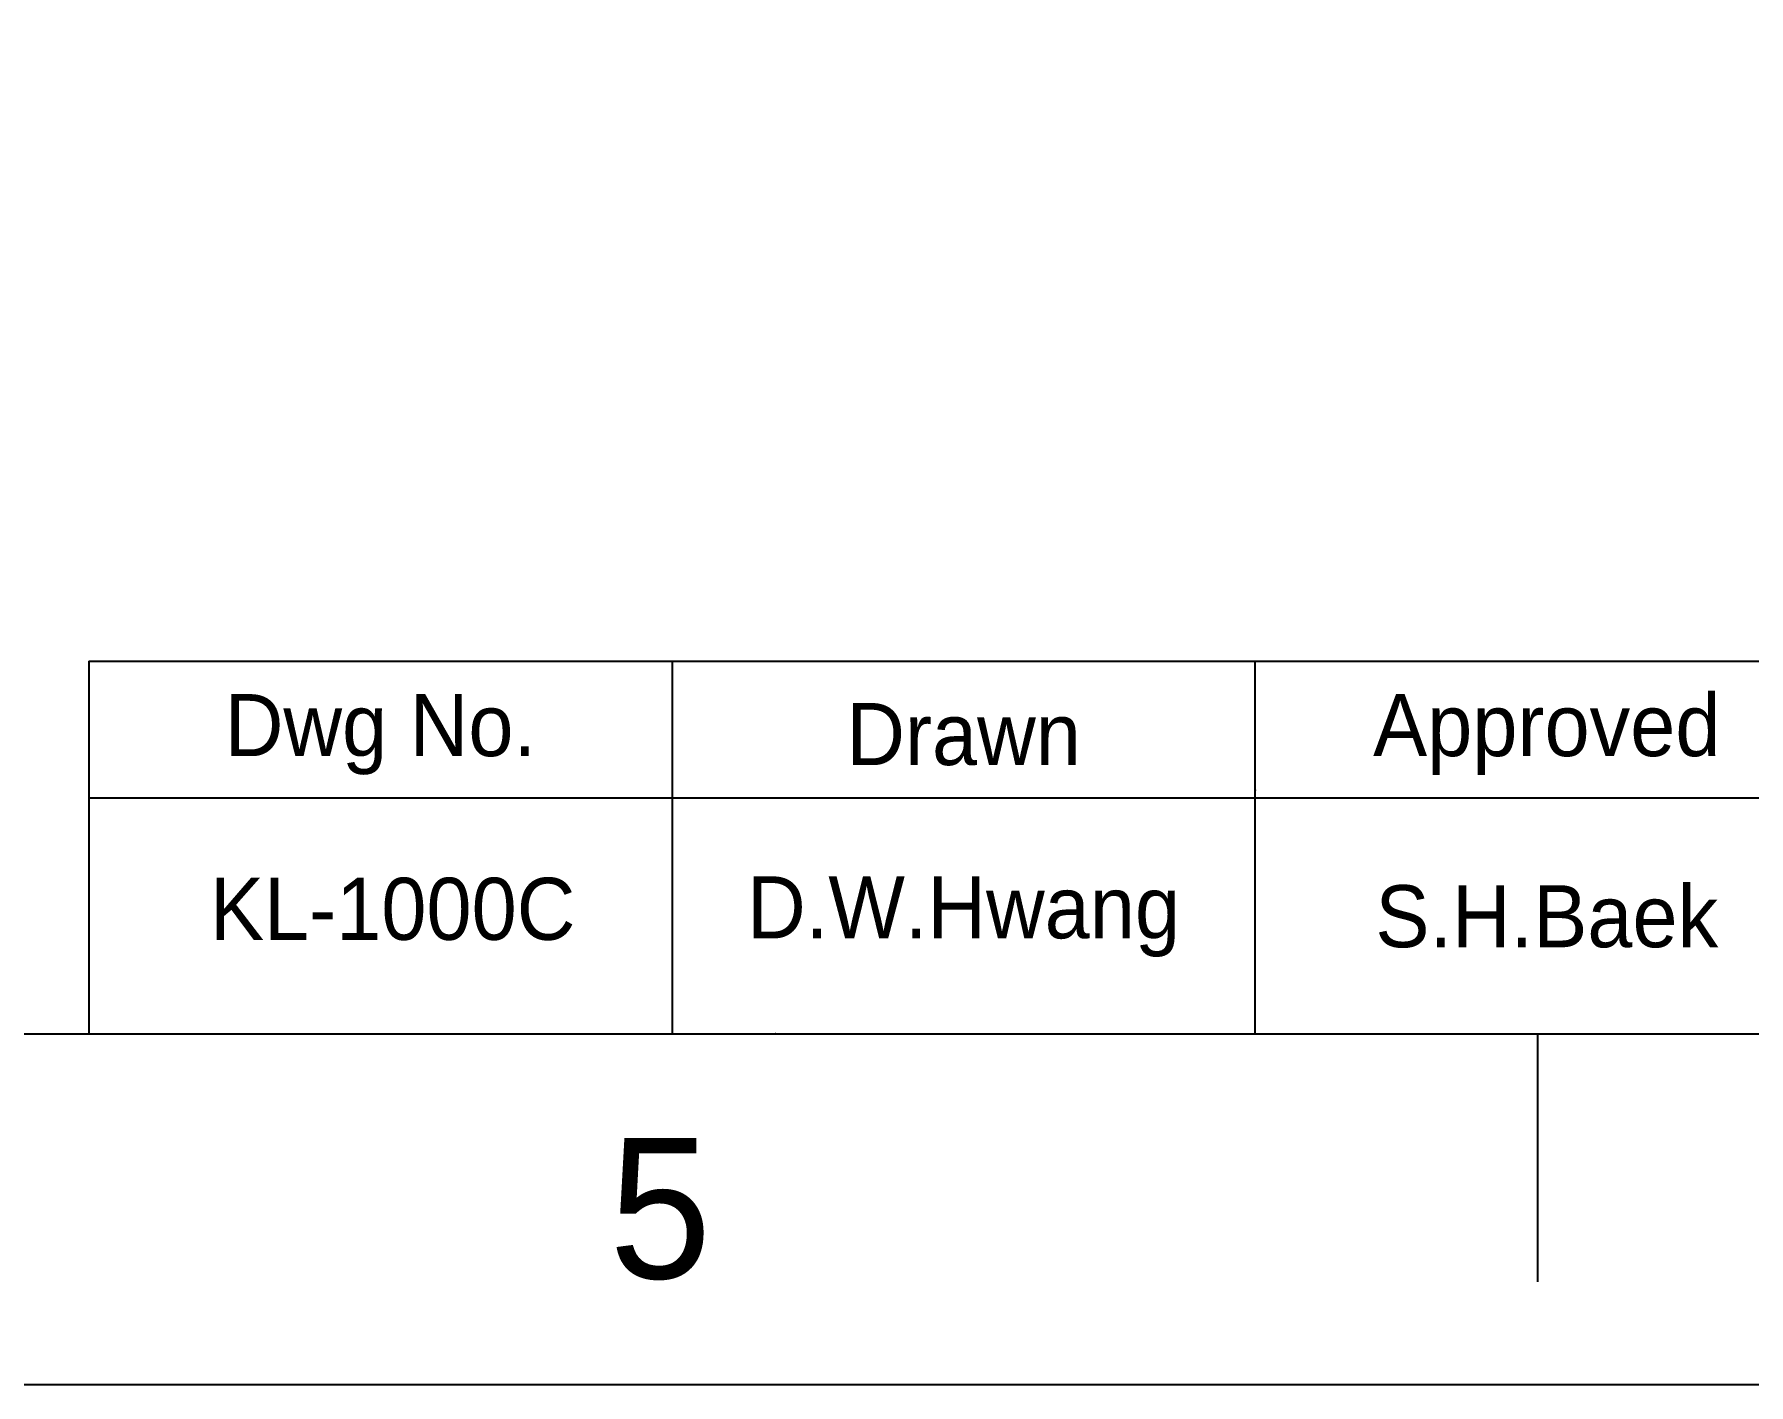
# Model space of a CAD drawing. Extents: x 9509 to 10103, y -15405 to -14985.
# Drawn here: x 9815.9 to 9885, y -15404.7 to -15350.3 of the extents above; entities that cross this region are included whole.
import ezdxf

# ---------------------------------------------------------------- set-up
doc = ezdxf.new("R2010")
doc.units = 0
doc.header["$MEASUREMENT"] = 0
doc.layers.get('0').update_dxf_attribs({"linetype": 'CONTINUOUS'})
doc.layers.add('FORM', color=7, linetype='CONTINUOUS')
doc.layers.add('TEXT', color=2, linetype='CONTINUOUS')
doc.styles.get("Standard").update_dxf_attribs({"font": ''})
doc.styles.get('Standard').set_extended_font_data('Gulim')

msp = doc.modelspace()

# ---------------------------------------------------------------- linework, layer by layer
for p, q in [((9522.972, -15390.514), (10088.629, -15390.514)), ((9876.508, -15390.514), (9876.508, -15400.514))]:
    msp.add_line(p, q)
msp.add_lwpolyline([(9508.831, -14984.655), (10102.77, -14984.655), (10102.77, -15404.655), (9508.831, -15404.655)], close=True)
msp.add_point((9845.801, -15390.514))
at = {"layer": 'FORM'}
for p, q in [((9818.129, -15375.514), (10088.629, -15375.514)), ((9818.129, -15375.514), (9818.129, -15390.514)), ((9841.629, -15375.514), (9841.629, -15390.514)), ((9865.129, -15390.514), (9865.129, -15375.514)), ((9818.129, -15381.014), (10028.629, -15381.014))]:
    msp.add_line(p, q, dxfattribs=at)
at = {"layer": 'TEXT'}
msp.add_point((9865.129, -15380.711), dxfattribs=at)

# ---------------------------------------------------------------- texts
at = {"insert": (9841.154, -15397.585), "char_height": 5.657, "attachment_point": 5}
msp.add_mtext_dynamic_manual_height_columns('5', width=50, gutter_width=12.5, heights=[0], dxfattribs=at)
at = {"layer": 'TEXT', "char_height": 2.5, "attachment_point": 5}
for s, insert in [('Dwg No.', (9829.879, -15378.461)), ('Approved', (9876.879, -15378.461)), ('Drawn', (9853.379, -15378.461)), ('KL-1000C', (9830.37, -15385.502)), ('D.W.Hwang', (9853.379, -15385.801)), ('S.H.Baek', (9876.879, -15385.801))]:
    msp.add_mtext_dynamic_manual_height_columns(s, width=23.5, gutter_width=12.5, heights=[0], dxfattribs=dict(at, insert=insert))

doc.saveas('drawing.dxf')
